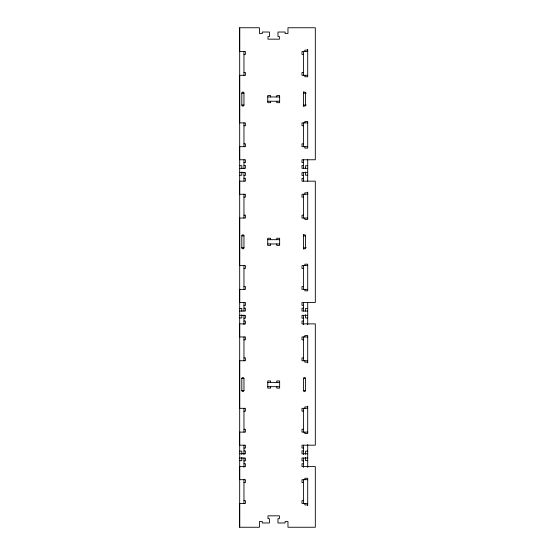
<?xml version="1.0" encoding="UTF-8"?>
<svg xmlns="http://www.w3.org/2000/svg" width="555" height="555" viewBox="0 0 555 555"><rect width="100%" height="100%" fill="white"/><g stroke="black" fill="none" stroke-linecap="round" stroke-linejoin="round"><path stroke-width="0.83" d="M303.425 463.744L301.996 463.744L301.996 466.595L315.316 466.595L315.316 527.25L287.969 527.25L287.969 521.54L285.11 521.54L285.11 522.97L277.979 522.97L277.979 518.689L279.401 518.689L279.401 515.831L267.989 515.831L267.989 518.689L269.411 518.689L269.411 522.97L262.279 522.97L262.279 521.54L259.421 521.54L259.421 527.25L239.684 527.25L239.684 503.461L245.386 503.461L245.386 500.61L243.964 500.61M303.425 162.615L301.996 162.615L301.996 159.764L315.316 159.764L315.316 27.75L287.969 27.75L287.969 33.46L285.11 33.46L285.11 32.03L277.979 32.03L277.979 36.554L279.401 36.554L279.401 39.169L267.989 39.169L267.989 36.554L269.411 36.554L269.411 32.03L262.279 32.03L262.279 33.46L259.421 33.46L259.421 27.75L239.684 27.75L239.684 51.539L245.386 51.539L245.386 54.39L243.964 54.39M307.706 50.11L304.855 50.11L304.855 51.539M307.706 51.539L301.996 51.539L301.996 54.39L303.425 54.39M243.964 72.469L245.386 72.469L245.386 75.32L239.684 75.32L239.684 122.891L245.386 122.891L245.386 125.749L243.964 125.749M303.425 72.469L301.996 72.469L301.996 75.32L307.706 75.32M241.82 93.164L243.964 93.164L243.964 105.055A1.068 1.068 0 0 1 242.889 106.123A1.068 1.068 0 0 1 241.82 105.055L241.82 93.164A1.068 1.068 0 0 1 242.889 92.088A1.068 1.068 0 0 1 243.964 93.164M306.284 93.164L303.425 93.164A1.068 1.068 0 0 1 304.494 92.088A1.068 1.068 0 0 1 305.569 93.164L305.569 105.055A1.068 1.068 0 0 1 304.494 106.123A1.068 1.068 0 0 1 303.425 105.055L306.284 105.055M267.746 96.965L279.644 96.965M267.746 101.246L279.644 101.246M241.82 105.055L243.964 105.055M307.706 122.891L301.996 122.891L301.996 125.749L303.425 125.749M243.964 143.821L245.386 143.821L245.386 146.68L239.684 146.68L239.684 159.764L245.386 159.764L245.386 162.615L243.964 162.615M303.425 143.821L301.996 143.821L301.996 146.68L307.706 146.68M243.964 165.466L245.386 165.466L245.386 168.325L239.684 168.325M303.425 165.466L301.996 165.466L301.996 168.325L307.706 168.325M239.684 165.709L241.82 165.709L241.82 168.491M307.706 165.709L305.569 165.709L305.569 168.491M239.684 172.605L245.386 172.605L245.386 175.456L243.964 175.456M307.706 172.605L301.996 172.605L301.996 175.456L303.425 175.456M239.684 175.22L241.82 175.22L241.82 172.05M307.706 175.22L305.569 175.22L305.569 172.05M243.964 178.315L245.386 178.315L245.386 181.166L239.684 181.166L239.684 194.25L245.386 194.25L245.386 197.101L243.964 197.101M303.425 178.315L301.996 178.315L301.996 181.166L315.316 181.166L315.316 302.475L301.996 302.475L301.996 305.326L303.425 305.326M307.706 192.821L304.855 192.821L304.855 194.25M307.706 194.25L301.996 194.25L301.996 197.101L303.425 197.101M243.964 215.18L245.386 215.18L245.386 218.039L239.684 218.039L239.684 265.609L245.386 265.609L245.386 268.46L243.964 268.46M303.425 215.18L301.996 215.18L301.996 218.039L307.706 218.039M241.82 235.875L243.964 235.875L243.964 247.766A1.068 1.068 0 0 1 242.889 248.841A1.068 1.068 0 0 1 241.82 247.766L241.82 235.875A1.068 1.068 0 0 1 242.889 234.807A1.068 1.068 0 0 1 243.964 235.875M305.569 235.875L303.425 235.875A1.068 1.068 0 0 1 304.494 234.807A1.068 1.068 0 0 1 305.569 235.875L305.569 247.766A1.068 1.068 0 0 1 304.494 248.841A1.068 1.068 0 0 1 303.425 247.766L306.284 247.766M267.746 239.684L279.644 239.684M267.746 243.964L279.644 243.964M241.82 247.766L243.964 247.766M307.706 265.609L301.996 265.609L301.996 268.46L303.425 268.46M243.964 286.54L245.386 286.54L245.386 289.391L239.684 289.391L239.684 302.475L245.386 302.475L245.386 305.326L243.964 305.326M303.425 286.54L301.996 286.54L301.996 289.391L307.706 289.391M243.964 308.185L245.386 308.185L245.386 311.036L239.684 311.036M303.425 308.185L301.996 308.185L301.996 311.036L307.706 311.036M239.684 308.42L241.82 308.42L241.82 311.202M307.706 308.42L305.569 308.42L305.569 311.202M239.684 315.316L245.386 315.316L245.386 318.175L243.964 318.175M307.706 315.316L301.996 315.316L301.996 318.175L303.425 318.175M239.684 317.939L241.82 317.939L241.82 314.761M307.706 317.939L305.569 317.939L305.569 314.761M243.964 321.026L245.386 321.026L245.386 323.884L239.684 323.884L239.684 336.961L245.386 336.961L245.386 339.82L243.964 339.82M303.425 321.026L301.996 321.026L301.996 323.884L315.316 323.884L315.316 445.186L301.996 445.186L301.996 448.045L303.425 448.045M307.706 336.961L301.996 336.961L301.996 339.82L303.425 339.82M243.964 357.899L245.386 357.899L245.386 360.75L239.684 360.75L239.684 408.32L245.386 408.32L245.386 411.179L243.964 411.179M303.425 357.899L301.996 357.899L301.996 360.75L307.706 360.75M307.706 362.179L304.855 362.179L304.855 360.75M241.82 378.586L243.964 378.586L243.964 390.484A1.068 1.068 0 0 1 242.889 391.552A1.068 1.068 0 0 1 241.82 390.484L241.82 378.586A1.068 1.068 0 0 1 242.889 377.518A1.068 1.068 0 0 1 243.964 378.586M303.425 378.586L305.569 378.586L305.569 390.484A1.068 1.068 0 0 1 304.494 391.552A1.068 1.068 0 0 1 303.425 390.484L303.425 378.586A1.068 1.068 0 0 1 304.494 377.518A1.068 1.068 0 0 1 305.569 378.586M267.746 382.395L279.644 382.395M267.746 386.675L279.644 386.675M241.82 390.484L243.964 390.484M303.425 390.484L305.569 390.484M307.706 406.891L304.855 406.891L304.855 408.32M307.706 408.32L301.996 408.32L301.996 411.179L303.425 411.179M243.964 429.251L245.386 429.251L245.386 432.109L239.684 432.109L239.684 445.186L245.386 445.186L245.386 448.045L243.964 448.045M303.425 429.251L301.996 429.251L301.996 432.109L307.706 432.109M243.964 450.896L245.386 450.896L245.386 453.754L239.684 453.754M303.425 450.896L301.996 450.896L301.996 453.754L307.706 453.754M239.684 451.139L241.82 451.139L241.82 454.309M307.706 451.139L305.569 451.139L305.569 454.309M239.684 458.035L245.386 458.035L245.386 460.886L243.964 460.886M307.706 458.035L301.996 458.035L301.996 460.886L303.425 460.886M239.684 460.65L241.82 460.65L241.82 457.48M307.706 460.65L305.569 460.65L305.569 457.48M243.964 463.744L245.386 463.744L245.386 466.595L239.684 466.595L239.684 479.68L245.386 479.68L245.386 482.531L243.964 482.531M307.706 479.68L301.996 479.68L301.996 482.531L303.425 482.531M303.425 500.61L301.996 500.61L301.996 503.461L307.706 503.461M307.706 504.89L304.855 504.89L304.855 503.461M307.706 49.395L307.706 76.75L304.855 76.75L304.855 75.32M307.706 159.791L307.706 181.138M307.706 192.106L307.706 219.461L304.855 219.461L304.855 218.039M307.706 302.503L307.706 324.696M307.706 362.894L307.706 335.539L304.855 335.539L304.855 336.961M307.706 406.184L307.706 433.531L304.855 433.531L304.855 432.109M307.706 444.472L307.706 467.414M307.706 505.605L307.706 478.25L304.855 478.25L304.855 479.68M304.855 122.891L304.855 121.469L307.706 121.469L307.706 148.109L304.855 148.109L304.855 146.68M304.855 265.609L304.855 264.18L307.706 264.18L307.706 290.82L304.855 290.82L304.855 289.391M303.425 51.539L303.425 75.32M303.425 91.735L303.425 106.484M303.425 122.891L303.425 146.68M303.425 159.826L303.425 168.338M303.425 172.591L303.425 181.103M303.425 194.25L303.425 218.039M303.425 234.446L303.425 249.195M303.425 265.609L303.425 289.391M303.425 302.537L303.425 311.05M303.425 315.309L303.425 324.668M303.425 336.961L303.425 360.75M303.425 408.32L303.425 432.109M303.425 445.256L303.425 454.614M303.425 458.021L303.425 467.379M303.425 479.68L303.425 503.461M276.785 96.965L276.785 95.536L279.644 95.536L279.644 102.675L276.785 102.675L276.785 101.246M276.785 239.684L276.785 238.255L279.644 238.255L279.644 245.386L276.785 245.386L276.785 243.964M276.785 382.395L276.785 380.966L279.644 380.966L279.644 388.105L276.785 388.105L276.785 386.675M270.604 96.965L270.604 95.536L267.746 95.536L267.746 102.675L270.604 102.675L270.604 101.246M270.604 239.684L270.604 238.255L267.746 238.255L267.746 245.386L270.604 245.386L270.604 243.964M270.604 382.395L270.604 380.966L267.746 380.966L267.746 388.105L270.604 388.105L270.604 386.675M243.964 51.539L243.964 75.32M243.964 122.891L243.964 146.68M243.964 159.826L243.964 168.338M243.964 172.591L243.964 181.103M243.964 194.25L243.964 218.039M243.964 265.609L243.964 289.391M243.964 302.537L243.964 311.05M243.964 315.309L243.964 324.668M243.964 336.961L243.964 360.75M243.964 408.32L243.964 432.109M243.964 445.256L243.964 454.614M243.964 458.021L243.964 467.379M243.964 479.68L243.964 503.461M239.684 27.75L239.684 527.25"/></g></svg>
